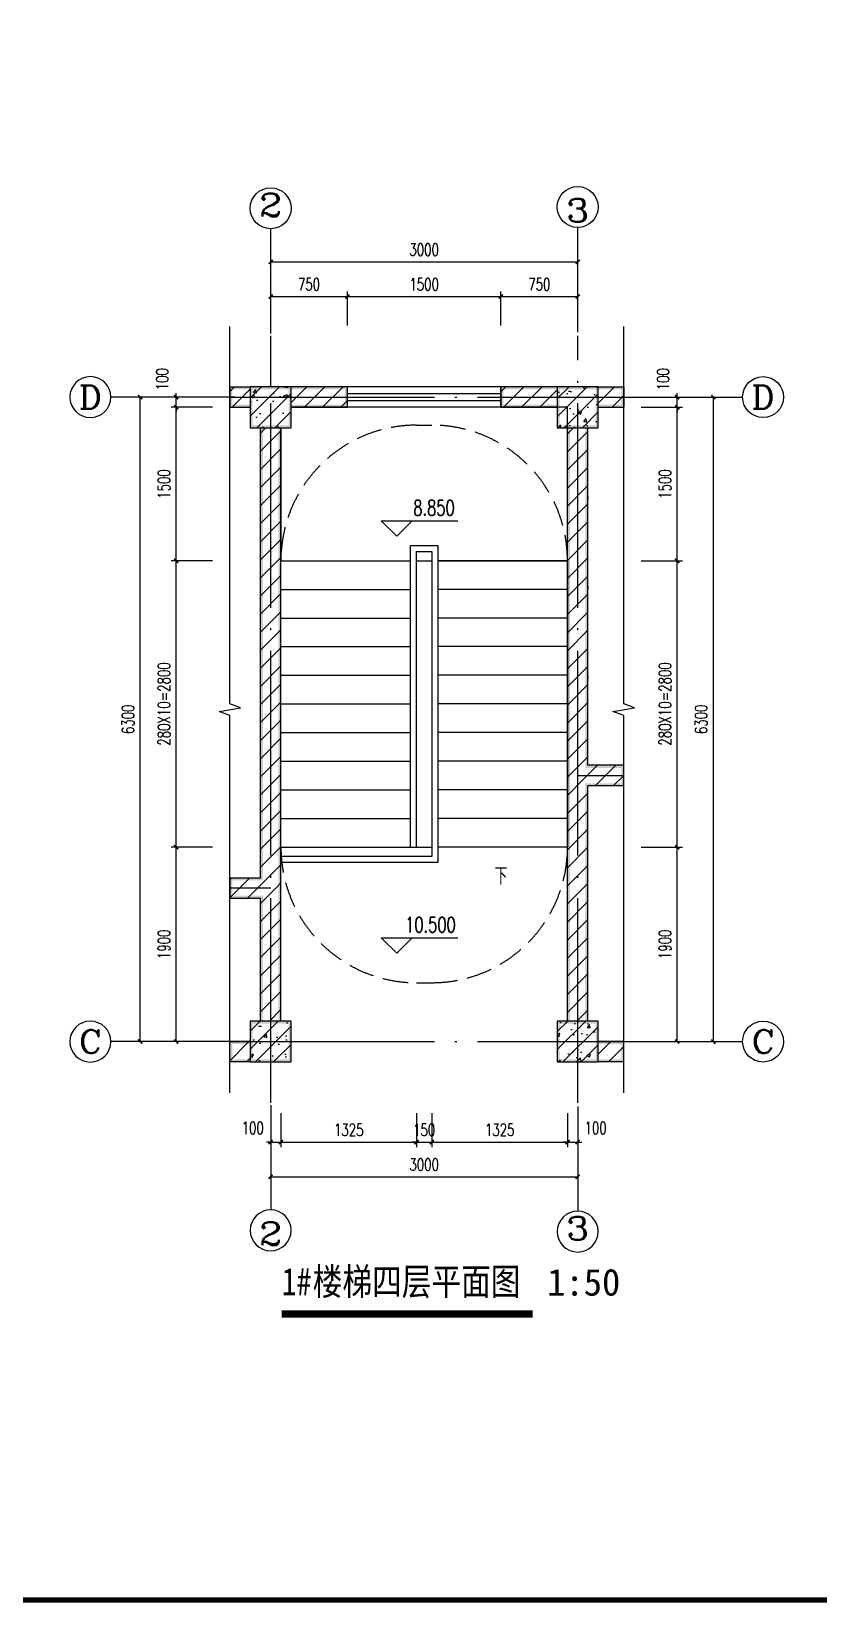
# Model space of a CAD drawing. Extents: x 5904849 to 6011887, y -826029 to -177002.
# Drawn here: x 5924321 to 5932013, y -758635 to -743276 of the extents above; entities that cross this region are included whole.
import ezdxf
from ezdxf.enums import TextEntityAlignment as Align

# ---------------------------------------------------------------- set-up
doc = ezdxf.new("R2010")
doc.units = 0
doc.header["$LTSCALE"] = 1000
doc.header["$MEASUREMENT"] = 0
doc.linetypes.add('DASH', pattern=[0.35, 0.25, -0.1])
doc.linetypes.add('DOTE', pattern=[2.42, 2, -0.2, 0.02, -0.2])
doc.layers.get('0').update_dxf_attribs({"linetype": 'CONTINUOUS'})
doc.layers.get('Defpoints').update_dxf_attribs({"linetype": 'CONTINUOUS'})
for name, color, linetype in [('AUDIT_I_111215025233-1', 7, 'CONTINUOUS'), ('AXIS', 3, 'CONTINUOUS'), ('AXIS_TEXT', 7, 'CONTINUOUS'), ('COLUMN', 9, 'CONTINUOUS'), ('DIM_ELEV', 3, 'CONTINUOUS'), ('DIM_SYMB', 3, 'CONTINUOUS'), ('DOTE', 252, 'CONTINUOUS'), ('LATRINE', 6, 'CONTINUOUS'), ('PUB_DIM', 3, 'CONTINUOUS'), ('PUB_HATCH', 8, 'CONTINUOUS'), ('PUB_TEXT', 7, 'CONTINUOUS'), ('PUB_TITLE', 4, 'CONTINUOUS'), ('PUB_WALL', 9, 'CONTINUOUS'), ('STAIR', 5, 'CONTINUOUS'), ('WALL', 2, 'CONTINUOUS'), ('WINDOW', 4, 'CONTINUOUS')]:
    doc.layers.add(name, color=color, linetype=linetype)
doc.styles.add('-宋体', font='', dxfattribs={"width": 0.8})
doc.styles.add('_TCH_AXIS', font='COMPLEX', dxfattribs={"bigfont": 'GBCBIG'})
doc.styles.add('_TCH_DIM', font='SIMPLEX', dxfattribs={"bigfont": 'GBCBIG'})
doc.styles.add('_TCH_DIM_T3', font='SIMPLEX', dxfattribs={"width": 0.705882, "bigfont": 'GBCBIG'})
doc.styles.add('COMPLEX', font='COMPLEX')
doc.styles.add('黑体', font='simhei.ttf')
doc.styles.get('-宋体').set_extended_font_data('SimSun')
doc.dimstyles.new('_TCH_ARCH&&50', dxfattribs={"dimtxt": 119, "dimasz": 40, "dimexe": 50, "dimexo": 100, "dimgap": 60.5, "dimtad": 1, "dimdec": 0, "dimzin": 0, "dimdsep": 46, "dimtxsty": '_TCH_DIM_T3', "dimblk": 'ARCHTICK', "dimcen": 0.09, "dimclrt": 7, "dimazin": 2, "dimtfac": 1, "dimtdec": 0, "dimtix": 1, "dimtmove": 2, "dimatfit": 3, "dimfxl": 0, "dimtolj": 1, "dimtzin": 0, "dimarcsym": 0})
pattern_1 = [(45, (0, 0), (-88.3883476, 88.3883476), []), (50, (0, 0), (358.630091, -31.376067), [37.5, -412.5]), (355, (0, 0), (-69.375667, 376.096067), [30, -330]), (100.4514, (29.9, -2.6), (289.25469, 344.719771), [31.870095, -350.571056]), (46.1842, (0, 100), (533.620524, -82.759507), [56.25, -618.75]), (96.6356, (44.47, 93.1), (467.331353, 487.058935), [47.805144, -525.8565]), (351.1842, (0, 100), (467.330973, 487.0593), [45, -495]), (21, (50, 75), (298.453526, -201.309445), [37.5, -412.5]), (326, (50, 75), (121.657666, 362.575023), [30, -330]), (71.4514, (74.87, 58.22), (420.111314, 161.265248), [31.870095, -350.571056]), (37.5, (0, 0), (6.0799277, 166.446927), [0, -326, 0, -335, 0, -331.25]), (7.5, (0, 0), (131.5347687, 197.205856), [0, -191, 0, -318.5, 0, -126.25]), (327.5, (-111.5, 0), (266.911218, -11.277436), [0, -125, 0, -390, 0, -517.5]), (317.5, (-161.5, 0), (291.593085, 50.052491), [0, -162.5, 0, -259, 0, -367.5])]
pattern_2 = [(45, (0, 89.76), (-88.388383, 88.388383), [])]

# ---------------------------------------------------------------- blocks, each defined once
blk = doc.blocks.new('_ArchTick')
at = {"color": 0, "linetype": 'ByBlock', "const_width": 0.4}
blk.add_lwpolyline([(-0.5, -0.5), (0.5, 0.5)], dxfattribs=at)
blk = doc.blocks.new('*D514')
at = {"layer": 'Defpoints', "color": 0}
for p in [(5929659, -745868), (5928909, -746251), (5929659, -746251)]:
    blk.add_point(p, dxfattribs=at)
at = {"layer": 'PUB_DIM', "color": 0, "lineweight": -2}
for p, q in [((5928909, -746151), (5928909, -745818)), ((5929659, -746151), (5929659, -745818)), ((5928909, -745868), (5929659, -745868))]:
    blk.add_line(p, q, dxfattribs=at)
at = {"layer": 'PUB_DIM', "color": 0, "lineweight": -2, "xscale": 40, "yscale": 40, "zscale": 40, "rotation": 180}
blk.add_blockref('_ArchTick', (5928909, -745868), dxfattribs=at)
at = {"layer": 'PUB_DIM', "color": 0, "lineweight": -2, "xscale": 40, "yscale": 40, "zscale": 40}
blk.add_blockref('_ArchTick', (5929659, -745868), dxfattribs=at)
at = {"layer": 'PUB_DIM', "color": 7, "insert": (5929284, -745748), "char_height": 119, "attachment_point": 5, "style": '_TCH_DIM_T3'}
blk.add_mtext('\\A1;750', dxfattribs=at)
blk = doc.blocks.new('*D515')
at = {"layer": 'Defpoints', "color": 0}
for p in [(5928909, -745868), (5927409, -746251), (5928909, -746251)]:
    blk.add_point(p, dxfattribs=at)
at = {"layer": 'PUB_DIM', "color": 0, "lineweight": -2}
for p, q in [((5927409, -746151), (5927409, -745818)), ((5928909, -746151), (5928909, -745818)), ((5927409, -745868), (5928909, -745868))]:
    blk.add_line(p, q, dxfattribs=at)
at = {"layer": 'PUB_DIM', "color": 0, "lineweight": -2, "xscale": 40, "yscale": 40, "zscale": 40, "rotation": 180}
blk.add_blockref('_ArchTick', (5927409, -745868), dxfattribs=at)
at = {"layer": 'PUB_DIM', "color": 0, "lineweight": -2, "xscale": 40, "yscale": 40, "zscale": 40}
blk.add_blockref('_ArchTick', (5928909, -745868), dxfattribs=at)
at = {"layer": 'PUB_DIM', "color": 7, "insert": (5928159, -745748), "char_height": 119, "attachment_point": 5, "style": '_TCH_DIM_T3'}
blk.add_mtext('\\A1;1500', dxfattribs=at)
blk = doc.blocks.new('*D516')
at = {"layer": 'Defpoints', "color": 0}
for p in [(5927409, -745868), (5926659, -746251), (5927409, -746251)]:
    blk.add_point(p, dxfattribs=at)
at = {"layer": 'PUB_DIM', "color": 0, "lineweight": -2}
for p, q in [((5926659, -746151), (5926659, -745818)), ((5927409, -746151), (5927409, -745818)), ((5926659, -745868), (5927409, -745868))]:
    blk.add_line(p, q, dxfattribs=at)
at = {"layer": 'PUB_DIM', "color": 0, "lineweight": -2, "xscale": 40, "yscale": 40, "zscale": 40, "rotation": 180}
blk.add_blockref('_ArchTick', (5926659, -745868), dxfattribs=at)
at = {"layer": 'PUB_DIM', "color": 0, "lineweight": -2, "xscale": 40, "yscale": 40, "zscale": 40}
blk.add_blockref('_ArchTick', (5927409, -745868), dxfattribs=at)
at = {"layer": 'PUB_DIM', "color": 7, "insert": (5927034, -745748), "char_height": 119, "attachment_point": 5, "style": '_TCH_DIM_T3'}
blk.add_mtext('\\A1;750', dxfattribs=at)
blk = doc.blocks.new('*D517')
at = {"layer": 'Defpoints', "color": 0}
for p in [(5929659, -745529), (5926659, -746251), (5929659, -746251)]:
    blk.add_point(p, dxfattribs=at)
at = {"layer": 'PUB_DIM', "color": 0, "lineweight": -2}
for p, q in [((5926659, -746151), (5926659, -745479)), ((5926659, -745529), (5929659, -745529)), ((5929659, -746151), (5929659, -745479))]:
    blk.add_line(p, q, dxfattribs=at)
at = {"layer": 'PUB_DIM', "color": 0, "lineweight": -2, "xscale": 40, "yscale": 40, "zscale": 40, "rotation": 180}
blk.add_blockref('_ArchTick', (5926659, -745529), dxfattribs=at)
at = {"layer": 'PUB_DIM', "color": 0, "lineweight": -2, "xscale": 40, "yscale": 40, "zscale": 40}
blk.add_blockref('_ArchTick', (5929659, -745529), dxfattribs=at)
at = {"layer": 'PUB_DIM', "color": 7, "insert": (5928159, -745409), "char_height": 119, "attachment_point": 5, "style": '_TCH_DIM_T3'}
blk.add_mtext('\\A1;3000', dxfattribs=at)
blk = doc.blocks.new('*D518')
at = {"layer": 'Defpoints', "color": 0}
for p in [(5930180, -746851), (5930632, -746851), (5930180, -746951)]:
    blk.add_point(p, dxfattribs=at)
at = {"layer": 'PUB_DIM', "color": 0, "lineweight": -2}
for p, q in [((5930280, -746851), (5930682, -746851)), ((5930632, -746851), (5930632, -746811)), ((5930632, -746951), (5930632, -746851)), ((5930280, -746951), (5930682, -746951)), ((5930632, -746951), (5930632, -746991))]:
    blk.add_line(p, q, dxfattribs=at)
at = {"layer": 'PUB_DIM', "color": 0, "lineweight": -2, "xscale": 40, "yscale": 40, "zscale": 40}
for p, rotation in [((5930632, -746851), 270), ((5930632, -746951), 90)]:
    blk.add_blockref('_ArchTick', p, dxfattribs=dict(at, rotation=rotation))
at = {"layer": 'PUB_DIM', "color": 7, "insert": (5930494, -746676), "char_height": 119, "attachment_point": 5, "rotation": 90, "style": '_TCH_DIM_T3'}
blk.add_mtext('\\A1;100', dxfattribs=at)
blk = doc.blocks.new('*D519')
at = {"layer": 'Defpoints', "color": 0}
for p in [(5930180, -746951), (5930632, -746951), (5930180, -748451)]:
    blk.add_point(p, dxfattribs=at)
at = {"layer": 'PUB_DIM', "color": 0, "lineweight": -2}
for p, q in [((5930280, -746951), (5930682, -746951)), ((5930632, -748451), (5930632, -746951)), ((5930280, -748451), (5930682, -748451))]:
    blk.add_line(p, q, dxfattribs=at)
at = {"layer": 'PUB_DIM', "color": 0, "lineweight": -2, "xscale": 40, "yscale": 40, "zscale": 40}
for p, rotation in [((5930632, -746951), 90), ((5930632, -748451), 270)]:
    blk.add_blockref('_ArchTick', p, dxfattribs=dict(at, rotation=rotation))
at = {"layer": 'PUB_DIM', "color": 7, "insert": (5930512, -747701), "char_height": 119, "attachment_point": 5, "rotation": 90, "style": '_TCH_DIM_T3'}
blk.add_mtext('\\A1;1500', dxfattribs=at)
blk = doc.blocks.new('*D520')
at = {"layer": 'Defpoints', "color": 0}
for p in [(5930180, -748451), (5930632, -748451), (5930180, -751251)]:
    blk.add_point(p, dxfattribs=at)
at = {"layer": 'PUB_DIM', "color": 0, "lineweight": -2}
for p, q in [((5930280, -748451), (5930682, -748451)), ((5930632, -751251), (5930632, -748451)), ((5930280, -751251), (5930682, -751251))]:
    blk.add_line(p, q, dxfattribs=at)
at = {"layer": 'PUB_DIM', "color": 0, "lineweight": -2, "xscale": 40, "yscale": 40, "zscale": 40}
for p, rotation in [((5930632, -748451), 90), ((5930632, -751251), 270)]:
    blk.add_blockref('_ArchTick', p, dxfattribs=dict(at, rotation=rotation))
at = {"layer": 'PUB_DIM', "color": 7, "insert": (5930512, -749851), "char_height": 119, "attachment_point": 5, "rotation": 90, "style": '_TCH_DIM_T3'}
blk.add_mtext('\\A1;280X10=2800', dxfattribs=at)
blk = doc.blocks.new('*D521')
at = {"layer": 'Defpoints', "color": 0}
for p in [(5930180, -751251), (5930632, -751251), (5930180, -753151)]:
    blk.add_point(p, dxfattribs=at)
at = {"layer": 'PUB_DIM', "color": 0, "lineweight": -2}
for p, q in [((5930280, -751251), (5930682, -751251)), ((5930632, -753151), (5930632, -751251)), ((5930280, -753151), (5930682, -753151))]:
    blk.add_line(p, q, dxfattribs=at)
at = {"layer": 'PUB_DIM', "color": 0, "lineweight": -2, "xscale": 40, "yscale": 40, "zscale": 40}
for p, rotation in [((5930632, -751251), 90), ((5930632, -753151), 270)]:
    blk.add_blockref('_ArchTick', p, dxfattribs=dict(at, rotation=rotation))
at = {"layer": 'PUB_DIM', "color": 7, "insert": (5930512, -752201), "char_height": 119, "attachment_point": 5, "rotation": 90, "style": '_TCH_DIM_T3'}
blk.add_mtext('\\A1;1900', dxfattribs=at)
blk = doc.blocks.new('*D522')
at = {"layer": 'Defpoints', "color": 0}
for p in [(5929959, -746851), (5930985, -746851), (5929959, -753151)]:
    blk.add_point(p, dxfattribs=at)
at = {"layer": 'PUB_DIM', "color": 0, "lineweight": -2}
for p, q in [((5930059, -746851), (5931035, -746851)), ((5930985, -753151), (5930985, -746851)), ((5930059, -753151), (5931035, -753151))]:
    blk.add_line(p, q, dxfattribs=at)
at = {"layer": 'PUB_DIM', "color": 0, "lineweight": -2, "xscale": 40, "yscale": 40, "zscale": 40}
for p, rotation in [((5930985, -746851), 90), ((5930985, -753151), 270)]:
    blk.add_blockref('_ArchTick', p, dxfattribs=dict(at, rotation=rotation))
at = {"layer": 'PUB_DIM', "color": 7, "insert": (5930865, -750001), "char_height": 119, "attachment_point": 5, "rotation": 90, "style": '_TCH_DIM_T3'}
blk.add_mtext('\\A1;6300', dxfattribs=at)
blk = doc.blocks.new('*D523')
at = {"layer": 'Defpoints', "color": 0}
for p in [(5925736, -746851), (5926189, -746851), (5926189, -746951)]:
    blk.add_point(p, dxfattribs=at)
at = {"layer": 'PUB_DIM', "color": 0, "lineweight": -2}
for p, q in [((5926089, -746851), (5925686, -746851)), ((5925736, -746851), (5925736, -746811)), ((5925736, -746951), (5925736, -746851)), ((5926089, -746951), (5925686, -746951)), ((5925736, -746951), (5925736, -746991))]:
    blk.add_line(p, q, dxfattribs=at)
at = {"layer": 'PUB_DIM', "color": 0, "lineweight": -2, "xscale": 40, "yscale": 40, "zscale": 40}
for p, rotation in [((5925736, -746851), 270), ((5925736, -746951), 90)]:
    blk.add_blockref('_ArchTick', p, dxfattribs=dict(at, rotation=rotation))
at = {"layer": 'PUB_DIM', "color": 7, "insert": (5925599, -746676), "char_height": 119, "attachment_point": 5, "rotation": 90, "style": '_TCH_DIM_T3'}
blk.add_mtext('\\A1;100', dxfattribs=at)
blk = doc.blocks.new('*D524')
at = {"layer": 'Defpoints', "color": 0}
for p in [(5925736, -746951), (5926189, -746951), (5926189, -748451)]:
    blk.add_point(p, dxfattribs=at)
at = {"layer": 'PUB_DIM', "color": 0, "lineweight": -2}
for p, q in [((5926089, -746951), (5925686, -746951)), ((5925736, -748451), (5925736, -746951)), ((5926089, -748451), (5925686, -748451))]:
    blk.add_line(p, q, dxfattribs=at)
at = {"layer": 'PUB_DIM', "color": 0, "lineweight": -2, "xscale": 40, "yscale": 40, "zscale": 40}
for p, rotation in [((5925736, -746951), 90), ((5925736, -748451), 270)]:
    blk.add_blockref('_ArchTick', p, dxfattribs=dict(at, rotation=rotation))
at = {"layer": 'PUB_DIM', "color": 7, "insert": (5925616, -747701), "char_height": 119, "attachment_point": 5, "rotation": 90, "style": '_TCH_DIM_T3'}
blk.add_mtext('\\A1;1500', dxfattribs=at)
blk = doc.blocks.new('*D525')
at = {"layer": 'Defpoints', "color": 0}
for p in [(5925736, -748451), (5926189, -748451), (5926189, -751251)]:
    blk.add_point(p, dxfattribs=at)
at = {"layer": 'PUB_DIM', "color": 0, "lineweight": -2}
for p, q in [((5926089, -748451), (5925686, -748451)), ((5925736, -751251), (5925736, -748451)), ((5926089, -751251), (5925686, -751251))]:
    blk.add_line(p, q, dxfattribs=at)
at = {"layer": 'PUB_DIM', "color": 0, "lineweight": -2, "xscale": 40, "yscale": 40, "zscale": 40}
for p, rotation in [((5925736, -748451), 90), ((5925736, -751251), 270)]:
    blk.add_blockref('_ArchTick', p, dxfattribs=dict(at, rotation=rotation))
at = {"layer": 'PUB_DIM', "color": 7, "insert": (5925616, -749851), "char_height": 119, "attachment_point": 5, "rotation": 90, "style": '_TCH_DIM_T3'}
blk.add_mtext('\\A1;280X10=2800', dxfattribs=at)
blk = doc.blocks.new('*D526')
at = {"layer": 'Defpoints', "color": 0}
for p in [(5925736, -751251), (5926189, -751251), (5926189, -753151)]:
    blk.add_point(p, dxfattribs=at)
at = {"layer": 'PUB_DIM', "color": 0, "lineweight": -2}
for p, q in [((5926089, -751251), (5925686, -751251)), ((5925736, -753151), (5925736, -751251)), ((5926089, -753151), (5925686, -753151))]:
    blk.add_line(p, q, dxfattribs=at)
at = {"layer": 'PUB_DIM', "color": 0, "lineweight": -2, "xscale": 40, "yscale": 40, "zscale": 40}
for p, rotation in [((5925736, -751251), 90), ((5925736, -753151), 270)]:
    blk.add_blockref('_ArchTick', p, dxfattribs=dict(at, rotation=rotation))
at = {"layer": 'PUB_DIM', "color": 7, "insert": (5925616, -752201), "char_height": 119, "attachment_point": 5, "rotation": 90, "style": '_TCH_DIM_T3'}
blk.add_mtext('\\A1;1900', dxfattribs=at)
blk = doc.blocks.new('*D527')
at = {"layer": 'Defpoints', "color": 0}
for p in [(5925384, -746851), (5926409, -746851), (5926409, -753151)]:
    blk.add_point(p, dxfattribs=at)
at = {"layer": 'PUB_DIM', "color": 0, "lineweight": -2}
for p, q in [((5926309, -746851), (5925334, -746851)), ((5925384, -753151), (5925384, -746851)), ((5926309, -753151), (5925334, -753151))]:
    blk.add_line(p, q, dxfattribs=at)
at = {"layer": 'PUB_DIM', "color": 0, "lineweight": -2, "xscale": 40, "yscale": 40, "zscale": 40}
for p, rotation in [((5925384, -746851), 90), ((5925384, -753151), 270)]:
    blk.add_blockref('_ArchTick', p, dxfattribs=dict(at, rotation=rotation))
at = {"layer": 'PUB_DIM', "color": 7, "insert": (5925264, -750001), "char_height": 119, "attachment_point": 5, "rotation": 90, "style": '_TCH_DIM_T3'}
blk.add_mtext('\\A1;6300', dxfattribs=at)
blk = doc.blocks.new('*D528')
at = {"layer": 'Defpoints', "color": 0}
for p in [(5929559, -753751), (5929659, -753751), (5929659, -754134)]:
    blk.add_point(p, dxfattribs=at)
at = {"layer": 'PUB_DIM', "color": 0, "lineweight": -2}
for p, q in [((5929559, -753851), (5929559, -754184)), ((5929659, -753851), (5929659, -754184)), ((5929559, -754134), (5929519, -754134)), ((5929559, -754134), (5929659, -754134)), ((5929659, -754134), (5929699, -754134))]:
    blk.add_line(p, q, dxfattribs=at)
at = {"layer": 'PUB_DIM', "color": 0, "lineweight": -2, "xscale": 40, "yscale": 40, "zscale": 40}
blk.add_blockref('_ArchTick', (5929559, -754134), dxfattribs=at)
at = {"layer": 'PUB_DIM', "color": 0, "lineweight": -2, "xscale": 40, "yscale": 40, "zscale": 40, "rotation": 180}
blk.add_blockref('_ArchTick', (5929659, -754134), dxfattribs=at)
at = {"layer": 'PUB_DIM', "color": 7, "insert": (5929834, -753996), "char_height": 119, "attachment_point": 5, "style": '_TCH_DIM_T3'}
blk.add_mtext('\\A1;100', dxfattribs=at)
blk = doc.blocks.new('*D529')
at = {"layer": 'Defpoints', "color": 0}
for p in [(5928234, -753751), (5929559, -753751), (5929559, -754134)]:
    blk.add_point(p, dxfattribs=at)
at = {"layer": 'PUB_DIM', "color": 0, "lineweight": -2}
for p, q in [((5928234, -753851), (5928234, -754184)), ((5929559, -753851), (5929559, -754184)), ((5928234, -754134), (5929559, -754134))]:
    blk.add_line(p, q, dxfattribs=at)
at = {"layer": 'PUB_DIM', "color": 0, "lineweight": -2, "xscale": 40, "yscale": 40, "zscale": 40, "rotation": 180}
blk.add_blockref('_ArchTick', (5928234, -754134), dxfattribs=at)
at = {"layer": 'PUB_DIM', "color": 0, "lineweight": -2, "xscale": 40, "yscale": 40, "zscale": 40}
blk.add_blockref('_ArchTick', (5929559, -754134), dxfattribs=at)
at = {"layer": 'PUB_DIM', "color": 7, "insert": (5928897, -754014), "char_height": 119, "attachment_point": 5, "style": '_TCH_DIM_T3'}
blk.add_mtext('\\A1;1325', dxfattribs=at)
blk = doc.blocks.new('*D530')
at = {"layer": 'Defpoints', "color": 0}
for p in [(5928084, -753751), (5928234, -753751), (5928234, -754134)]:
    blk.add_point(p, dxfattribs=at)
at = {"layer": 'PUB_DIM', "color": 0, "lineweight": -2}
for p, q in [((5928084, -753851), (5928084, -754184)), ((5928234, -753851), (5928234, -754184)), ((5928084, -754134), (5928044, -754134)), ((5928084, -754134), (5928234, -754134)), ((5928234, -754134), (5928274, -754134))]:
    blk.add_line(p, q, dxfattribs=at)
at = {"layer": 'PUB_DIM', "color": 0, "lineweight": -2, "xscale": 40, "yscale": 40, "zscale": 40}
blk.add_blockref('_ArchTick', (5928084, -754134), dxfattribs=at)
at = {"layer": 'PUB_DIM', "color": 0, "lineweight": -2, "xscale": 40, "yscale": 40, "zscale": 40, "rotation": 180}
blk.add_blockref('_ArchTick', (5928234, -754134), dxfattribs=at)
at = {"layer": 'PUB_DIM', "color": 7, "insert": (5928159, -754014), "char_height": 119, "attachment_point": 5, "style": '_TCH_DIM_T3'}
blk.add_mtext('\\A1;150', dxfattribs=at)
blk = doc.blocks.new('*D531')
at = {"layer": 'Defpoints', "color": 0}
for p in [(5926759, -753751), (5928084, -753751), (5928084, -754134)]:
    blk.add_point(p, dxfattribs=at)
at = {"layer": 'PUB_DIM', "color": 0, "lineweight": -2}
for p, q in [((5926759, -753851), (5926759, -754184)), ((5928084, -753851), (5928084, -754184)), ((5926759, -754134), (5928084, -754134))]:
    blk.add_line(p, q, dxfattribs=at)
at = {"layer": 'PUB_DIM', "color": 0, "lineweight": -2, "xscale": 40, "yscale": 40, "zscale": 40, "rotation": 180}
blk.add_blockref('_ArchTick', (5926759, -754134), dxfattribs=at)
at = {"layer": 'PUB_DIM', "color": 0, "lineweight": -2, "xscale": 40, "yscale": 40, "zscale": 40}
blk.add_blockref('_ArchTick', (5928084, -754134), dxfattribs=at)
at = {"layer": 'PUB_DIM', "color": 7, "insert": (5927422, -754014), "char_height": 119, "attachment_point": 5, "style": '_TCH_DIM_T3'}
blk.add_mtext('\\A1;1325', dxfattribs=at)
blk = doc.blocks.new('*D532')
at = {"layer": 'Defpoints', "color": 0}
for p in [(5926659, -753751), (5926759, -753751), (5926759, -754134)]:
    blk.add_point(p, dxfattribs=at)
at = {"layer": 'PUB_DIM', "color": 0, "lineweight": -2}
for p, q in [((5926659, -753851), (5926659, -754184)), ((5926759, -753851), (5926759, -754184)), ((5926659, -754134), (5926619, -754134)), ((5926659, -754134), (5926759, -754134)), ((5926759, -754134), (5926799, -754134))]:
    blk.add_line(p, q, dxfattribs=at)
at = {"layer": 'PUB_DIM', "color": 0, "lineweight": -2, "xscale": 40, "yscale": 40, "zscale": 40}
blk.add_blockref('_ArchTick', (5926659, -754134), dxfattribs=at)
at = {"layer": 'PUB_DIM', "color": 0, "lineweight": -2, "xscale": 40, "yscale": 40, "zscale": 40, "rotation": 180}
blk.add_blockref('_ArchTick', (5926759, -754134), dxfattribs=at)
at = {"layer": 'PUB_DIM', "color": 7, "insert": (5926484, -753996), "char_height": 119, "attachment_point": 5, "style": '_TCH_DIM_T3'}
blk.add_mtext('\\A1;100', dxfattribs=at)
blk = doc.blocks.new('*D533')
at = {"layer": 'Defpoints', "color": 0}
for p in [(5926659, -753751), (5929659, -753751), (5929659, -754473)]:
    blk.add_point(p, dxfattribs=at)
at = {"layer": 'PUB_DIM', "color": 0, "lineweight": -2}
for p, q in [((5926659, -753851), (5926659, -754523)), ((5929659, -753851), (5929659, -754523)), ((5926659, -754473), (5929659, -754473))]:
    blk.add_line(p, q, dxfattribs=at)
at = {"layer": 'PUB_DIM', "color": 0, "lineweight": -2, "xscale": 40, "yscale": 40, "zscale": 40, "rotation": 180}
blk.add_blockref('_ArchTick', (5926659, -754473), dxfattribs=at)
at = {"layer": 'PUB_DIM', "color": 0, "lineweight": -2, "xscale": 40, "yscale": 40, "zscale": 40}
blk.add_blockref('_ArchTick', (5929659, -754473), dxfattribs=at)
at = {"layer": 'PUB_DIM', "color": 7, "insert": (5928159, -754353), "char_height": 119, "attachment_point": 5, "style": '_TCH_DIM_T3'}
blk.add_mtext('\\A1;3000', dxfattribs=at)
blk = doc.blocks.new('$TCHSYS$WIN2D')
for p, q in [((-0.5, 0.5), (0.5, 0.5)), ((-0.5, 0.5), (-0.5, -0.5)), ((0.5, 0.5), (0.5, -0.5)), ((0.5, 0.167), (-0.5, 0.167)), ((0.5, -0.167), (-0.5, -0.167)), ((-0.5, -0.5), (0.5, -0.5))]:
    blk.add_line(p, q)
blk = doc.blocks.new('_AXISO')
blk.add_circle((0, 0), 0.5)
at = {"layer": 'AXIS_TEXT', "style": 'COMPLEX', "width": 1.041667}
blk.add_attdef('A', text='', height=0.56, dxfattribs=at).set_placement((-0.25, -0.28), (0.25, -0.28), align=Align.FIT)

msp = doc.modelspace()

# ---------------------------------------------------------------- hatches: boundary and pattern name
at = {"layer": 'COLUMN', "linetype": 'ByBlock'}
for points in [[(5926859.1, -746750.7), (5926459.1, -746750.7), (5926484.1, -746775.7), (5926834.1, -746775.7)], [(5926459.1, -746750.7), (5926459.1, -747150.7), (5926484.1, -747125.7), (5926484.1, -746775.7)], [(5926859.1, -747150.7), (5926859.1, -746750.7), (5926834.1, -746775.7), (5926834.1, -747125.7)], [(5929859.1, -746750.7), (5929459.1, -746750.7), (5929484.1, -746775.7), (5929834.1, -746775.7)], [(5929459.1, -746750.7), (5929459.1, -747150.7), (5929484.1, -747125.7), (5929484.1, -746775.7)], [(5929859.1, -747150.7), (5929859.1, -746750.7), (5929834.1, -746775.7), (5929834.1, -747125.7)], [(5926459.1, -747150.7), (5926859.1, -747150.7), (5926834.1, -747125.7), (5926484.1, -747125.7)], [(5929459.1, -747150.7), (5929859.1, -747150.7), (5929834.1, -747125.7), (5929484.1, -747125.7)], [(5926859.1, -752950.7), (5926459.1, -752950.7), (5926484.1, -752975.7), (5926834.1, -752975.7)], [(5926459.1, -752950.7), (5926459.1, -753350.7), (5926484.1, -753325.7), (5926484.1, -752975.7)], [(5926859.1, -753350.7), (5926859.1, -752950.7), (5926834.1, -752975.7), (5926834.1, -753325.7)], [(5929859.1, -752950.7), (5929459.1, -752950.7), (5929484.1, -752975.7), (5929834.1, -752975.7)], [(5929459.1, -752950.7), (5929459.1, -753350.7), (5929484.1, -753325.7), (5929484.1, -752975.7)], [(5929859.1, -753350.7), (5929859.1, -752950.7), (5929834.1, -752975.7), (5929834.1, -753325.7)], [(5926459.1, -753350.7), (5926859.1, -753350.7), (5926834.1, -753325.7), (5926484.1, -753325.7)], [(5929459.1, -753350.7), (5929859.1, -753350.7), (5929834.1, -753325.7), (5929484.1, -753325.7)]]:
    msp.add_hatch(color=256, dxfattribs=at).paths.add_polyline_path(points)
at = {"layer": 'PUB_HATCH', "linetype": 'ByBlock'}
h = msp.add_hatch(dxfattribs=at)
h.set_pattern_fill('普通砖', color=256, scale=50, style=0)
h.set_pattern_definition(pattern_2)
h.paths.add_polyline_path([(5926459.1, -746950.7), (5926459.1, -746750.7), (5926259.2, -746750.7), (5926259.2, -746950.7)])
h = msp.add_hatch(dxfattribs=at)
h.set_pattern_fill('钢筋混凝土', color=256, scale=50, style=0)
h.set_pattern_definition(pattern_1)
h.paths.add_polyline_path([(5926459.1, -747150.7), (5926859.1, -747150.7), (5926859.1, -746750.7), (5926459.1, -746750.7)])
h = msp.add_hatch(dxfattribs=at)
h.set_pattern_fill('普通砖', color=256, scale=50, style=0)
h.set_pattern_definition(pattern_2)
h.paths.add_polyline_path([(5926859.1, -746750.7), (5926859.1, -746950.7), (5927409.1, -746950.7), (5927409.1, -746750.7)])
h = msp.add_hatch(dxfattribs=at)
h.set_pattern_fill('普通砖', color=256, scale=50, style=0)
h.set_pattern_definition(pattern_2)
h.paths.add_polyline_path([(5929459.1, -746950.7), (5929459.1, -746750.7), (5928909.1, -746750.7), (5928909.1, -746950.7)])
h = msp.add_hatch(dxfattribs=at)
h.set_pattern_fill('钢筋混凝土', color=256, scale=50, style=0)
h.set_pattern_definition(pattern_1)
h.paths.add_polyline_path([(5929459.1, -747150.7), (5929859.1, -747150.7), (5929859.1, -746750.7), (5929459.1, -746750.7)])
h = msp.add_hatch(dxfattribs=at)
h.set_pattern_fill('普通砖', color=256, scale=50, style=0)
h.set_pattern_definition(pattern_2)
h.paths.add_polyline_path([(5929859.1, -746750.7), (5929859.1, -746950.7), (5930109.1, -746950.7), (5930109.1, -746750.7)])
h = msp.add_hatch(dxfattribs=at)
h.set_pattern_fill('普通砖', color=256, scale=50, style=0)
h.set_pattern_definition(pattern_2)
h.paths.add_polyline_path([(5926759.1, -747150.7), (5926559.1, -747150.7), (5926559.1, -751550.6), (5926584.1, -751575.6), (5926625.8, -751650.6), (5926759.1, -751650.6)])
h = msp.add_hatch(dxfattribs=at)
h.set_pattern_fill('普通砖', color=256, scale=50, style=0)
h.set_pattern_definition(pattern_2)
h.paths.add_polyline_path([(5929759.1, -747150.7), (5929559.1, -747150.7), (5929559.1, -750550.7), (5929692.4, -750550.7), (5929734.1, -750475.7), (5929759.1, -750450.7)])
h = msp.add_hatch(dxfattribs=at)
h.set_pattern_fill('普通砖', color=256, scale=50, style=0)
h.set_pattern_definition(pattern_2)
h.paths.add_polyline_path([(5929559.1, -752950.7), (5929759.1, -752950.7), (5929759.1, -750650.7), (5929734.1, -750625.7), (5929692.4, -750550.7), (5929559.1, -750550.7)])
h = msp.add_hatch(dxfattribs=at)
h.set_pattern_fill('普通砖', color=256, scale=50, style=0)
h.set_pattern_definition(pattern_2)
h.paths.add_polyline_path([(5930109.1, -750650.7), (5930109.1, -750450.7), (5929759.1, -750450.7), (5929734.1, -750475.7), (5929692.4, -750550.7), (5929734.1, -750625.7), (5929759.1, -750650.7)])
h = msp.add_hatch(dxfattribs=at)
h.set_pattern_fill('普通砖', color=256, scale=50, style=0)
h.set_pattern_definition(pattern_2)
h.paths.add_polyline_path([(5926259.2, -751550.6), (5926259.2, -751750.6), (5926559.1, -751750.6), (5926584.1, -751725.6), (5926625.8, -751650.6), (5926584.1, -751575.6), (5926559.1, -751550.6)])
h = msp.add_hatch(dxfattribs=at)
h.set_pattern_fill('普通砖', color=256, scale=50, style=0)
h.set_pattern_definition(pattern_2)
h.paths.add_polyline_path([(5926559.1, -752950.7), (5926759.1, -752950.7), (5926759.1, -751650.6), (5926625.8, -751650.6), (5926584.1, -751725.6), (5926559.1, -751750.6)])
h = msp.add_hatch(dxfattribs=at)
h.set_pattern_fill('钢筋混凝土', color=256, scale=50, style=0)
h.set_pattern_definition(pattern_1)
h.paths.add_polyline_path([(5926459.1, -753350.7), (5926859.1, -753350.7), (5926859.1, -752950.7), (5926459.1, -752950.7)])
h = msp.add_hatch(dxfattribs=at)
h.set_pattern_fill('钢筋混凝土', color=256, scale=50, style=0)
h.set_pattern_definition(pattern_1)
h.paths.add_polyline_path([(5929459.1, -753350.7), (5929859.1, -753350.7), (5929859.1, -752950.7), (5929459.1, -752950.7)])
h = msp.add_hatch(dxfattribs=at)
h.set_pattern_fill('普通砖', color=256, scale=50, style=0)
h.set_pattern_definition(pattern_2)
h.paths.add_polyline_path([(5926459.1, -753350.7), (5926459.1, -753150.7), (5926259.2, -753150.7), (5926259.2, -753350.7)])
h = msp.add_hatch(dxfattribs=at)
h.set_pattern_fill('普通砖', color=256, scale=50, style=0)
h.set_pattern_definition(pattern_2)
h.paths.add_polyline_path([(5929859.1, -753150.7), (5929859.1, -753350.7), (5930109.1, -753350.7), (5930109.1, -753150.7)])
at = {"layer": 'PUB_WALL', "linetype": 'ByBlock'}
for points in [[(5926459.1, -746775.7), (5926459.1, -746750.7), (5926259.2, -746750.7), (5926259.2, -746775.7)], [(5926259.2, -746750.7), (5926259.2, -746950.7), (5926284.2, -746950.7), (5926284.2, -746750.7)], [(5926859.1, -746750.7), (5926859.1, -746775.7), (5927384.1, -746775.7), (5927409.1, -746750.7)], [(5927409.1, -746950.7), (5927409.1, -746750.7), (5927384.1, -746775.7), (5927384.1, -746925.7)], [(5929459.1, -746775.7), (5929459.1, -746750.7), (5928909.1, -746750.7), (5928934.1, -746775.7)], [(5928909.1, -746750.7), (5928909.1, -746950.7), (5928934.1, -746925.7), (5928934.1, -746775.7)], [(5929859.1, -746750.7), (5929859.1, -746775.7), (5930109.1, -746775.7), (5930109.1, -746750.7)], [(5930109.1, -746750.7), (5930084.1, -746750.7), (5930084.1, -746950.7), (5930109.1, -746950.7)], [(5926459.1, -746950.7), (5926459.1, -746925.7), (5926259.2, -746925.7), (5926259.2, -746950.7)], [(5926859.1, -746925.7), (5926859.1, -746950.7), (5927409.1, -746950.7), (5927384.1, -746925.7)], [(5929459.1, -746950.7), (5929459.1, -746925.7), (5928934.1, -746925.7), (5928909.1, -746950.7)], [(5929859.1, -746925.7), (5929859.1, -746950.7), (5930109.1, -746950.7), (5930109.1, -746925.7)], [(5926584.1, -747150.7), (5926559.1, -747150.7), (5926559.1, -751550.6), (5926584.1, -751575.6)], [(5926759.1, -747150.7), (5926734.1, -747150.7), (5926734.1, -751650.6), (5926759.1, -751650.6)], [(5929584.1, -747150.7), (5929559.1, -747150.7), (5929559.1, -750550.7), (5929584.1, -750550.7)], [(5929759.1, -747150.7), (5929734.1, -747150.7), (5929734.1, -750475.7), (5929759.1, -750450.7)], [(5929559.1, -752950.7), (5929584.1, -752950.7), (5929584.1, -750550.7), (5929559.1, -750550.7)], [(5930109.1, -750450.7), (5929759.1, -750450.7), (5929734.1, -750475.7), (5930109.1, -750475.7)], [(5930109.1, -750650.7), (5930109.1, -750450.7), (5930084.1, -750450.7), (5930084.1, -750650.7)], [(5930109.1, -750650.7), (5929759.1, -750650.7), (5929734.1, -750625.7), (5930109.1, -750625.7)], [(5929734.1, -752950.7), (5929759.1, -752950.7), (5929759.1, -750650.7), (5929734.1, -750625.7)], [(5926259.2, -751550.6), (5926559.1, -751550.6), (5926584.1, -751575.6), (5926259.2, -751575.6)], [(5926259.2, -751550.6), (5926259.2, -751750.6), (5926284.2, -751750.6), (5926284.2, -751550.6)], [(5926734.1, -752950.7), (5926759.1, -752950.7), (5926759.1, -751650.6), (5926734.1, -751650.6)], [(5926259.2, -751750.6), (5926559.1, -751750.6), (5926584.1, -751725.6), (5926259.2, -751725.6)], [(5926559.1, -752950.7), (5926584.1, -752950.7), (5926584.1, -751725.6), (5926559.1, -751750.6)], [(5926459.1, -753175.7), (5926459.1, -753150.7), (5926259.2, -753150.7), (5926259.2, -753175.7)], [(5926259.2, -753350.7), (5926284.2, -753350.7), (5926284.2, -753150.7), (5926259.2, -753150.7)], [(5929859.1, -753150.7), (5929859.1, -753175.7), (5930109.1, -753175.7), (5930109.1, -753150.7)], [(5930109.1, -753350.7), (5930109.1, -753150.7), (5930084.1, -753150.7), (5930084.1, -753350.7)], [(5926459.1, -753350.7), (5926459.1, -753325.7), (5926259.2, -753325.7), (5926259.2, -753350.7)], [(5929859.1, -753325.7), (5929859.1, -753350.7), (5930109.1, -753350.7), (5930109.1, -753325.7)]]:
    msp.add_hatch(color=256, dxfattribs=at).paths.add_polyline_path(points)

# ---------------------------------------------------------------- linework, layer by layer
at = {"color": 0, "linetype": 'DASH'}
for p, q in [((5928084.1, -747125.7), (5928234.1, -747125.7)), ((5928084.1, -752575.7), (5928234.1, -752575.7))]:
    msp.add_line(p, q, dxfattribs=at)
for centre, start, end in [((5928084.1, -748450.7), 90, 180), ((5928234.1, -748450.7), 0, 90), ((5928084.1, -751250.7), 180, 270), ((5928234.1, -751250.7), 270, 360)]:
    msp.add_arc(centre, 1325, start, end, dxfattribs=at)
at = {"layer": 'AUDIT_I_111215025233-1'}
msp.add_line((5926659.1, -746750.7), (5926659.1, -746250.7), dxfattribs=at)
at = {"layer": 'AXIS'}
for p, q in [((5926659.1, -746228.5), (5926659.1, -745205.1)), ((5929659.1, -746216.1), (5929659.1, -745192.7)), ((5926057.6, -746850.7), (5925097.1, -746850.7)), ((5930310.7, -746850.7), (5931271.1, -746850.7)), ((5926057.6, -753150.7), (5925097.1, -753150.7)), ((5930310.7, -753150.7), (5931271.1, -753150.7)), ((5926659.1, -753772.9), (5926659.1, -754796.3)), ((5929659.1, -753785.3), (5929659.1, -754808.7))]:
    msp.add_line(p, q, dxfattribs=at)
at = {"layer": 'COLUMN', "linetype": 'ByBlock'}
for p, q in [((5926859.1, -746750.7), (5926459.1, -746750.7)), ((5926459.1, -746750.7), (5926459.1, -747150.7)), ((5926859.1, -747150.7), (5926859.1, -746750.7)), ((5929859.1, -746750.7), (5929459.1, -746750.7)), ((5929459.1, -746750.7), (5929459.1, -747150.7)), ((5929859.1, -747150.7), (5929859.1, -746750.7)), ((5926459.1, -747150.7), (5926859.1, -747150.7)), ((5929459.1, -747150.7), (5929859.1, -747150.7)), ((5926859.1, -752950.7), (5926459.1, -752950.7)), ((5926459.1, -752950.7), (5926459.1, -753350.7)), ((5926859.1, -753350.7), (5926859.1, -752950.7)), ((5929859.1, -752950.7), (5929459.1, -752950.7)), ((5929459.1, -752950.7), (5929459.1, -753350.7)), ((5929859.1, -753350.7), (5929859.1, -752950.7)), ((5926459.1, -753350.7), (5926859.1, -753350.7)), ((5929459.1, -753350.7), (5929859.1, -753350.7))]:
    msp.add_line(p, q, dxfattribs=at)
at = {"layer": 'DIM_ELEV'}
for p, q in [((5927890.3, -748210.3), (5927740.3, -748060.3)), ((5927740.3, -748060.3), (5928487.6, -748060.3)), ((5927890.3, -748210.3), (5928040.3, -748060.3)), ((5927890.3, -752286), (5927740.3, -752136)), ((5927740.3, -752136), (5928487.6, -752136)), ((5927890.3, -752286), (5928040.3, -752136))]:
    msp.add_line(p, q, dxfattribs=at)
at = {"layer": 'DIM_SYMB', "color": 0}
for points in [[(5926259.2, -753650.7), (5926259.2, -749962.3), (5926154.2, -749924.1), (5926364.2, -749887.1), (5926259.2, -749849.8), (5926259.2, -746161.5)], [(5930109.1, -753650.7), (5930109.1, -749962.3), (5930004.1, -749924.1), (5930214.1, -749887.1), (5930109.1, -749849.8), (5930109.1, -746161.5)]]:
    msp.add_lwpolyline(points, dxfattribs=at)
msp.add_lwpolyline([(5928896.6, -751390.7, 0, 0, 0), (5928896.6, -747700.7, 0, 0, 0), (5927421.6, -747700.7, 0, 0, 0), (5927421.6, -750960.7, 40, 0, 0), (5927421.6, -751110.7, 0, 0, 0)], format="xyseb", dxfattribs=at)
at = {"layer": 'DIM_SYMB', "const_width": 70}
msp.add_lwpolyline([(5926767.5, -755814.6), (5929220.4, -755814.6)], dxfattribs=at)
at = {"layer": 'DOTE', "linetype": 'DOTE'}
for p, q in [((5926659.1, -753750.7), (5926659.1, -746250.7)), ((5929659.1, -753750.7), (5929659.1, -746250.7)), ((5926259.2, -746850.7), (5930109.1, -746850.7)), ((5929659.1, -750550.7), (5930109.1, -750550.7)), ((5926659.1, -751650.6), (5926259.2, -751650.6)), ((5926259.2, -753150.7), (5930109.1, -753150.7)), ((5926259.2, -753150.7), (5930109.1, -753150.7))]:
    msp.add_line(p, q, dxfattribs=at)
at = {"layer": 'LATRINE'}
for p, q in [((5929759.1, -747825.7), (5929759.1, -747850.7)), ((5929759.1, -748700.7), (5929759.1, -748725.7)), ((5929759.1, -749575.7), (5929759.1, -749600.7))]:
    msp.add_line(p, q, dxfattribs=at)
at = {"layer": 'PUB_TITLE', "color": 4, "const_width": 50}
msp.add_lwpolyline([(5906099.4, -758610.4), (5946399.4, -758610.4), (5946399.4, -729910.4), (5906099.4, -729910.4)], close=True, dxfattribs=at)
at = {"layer": 'STAIR', "color": 0}
for p, q in [((5929459.1, -746950.7), (5926859.1, -746950.7)), ((5926759.1, -747150.7), (5926759.1, -748450.7)), ((5929559.1, -748450.7), (5929559.1, -747150.7)), ((5928024.1, -751250.7), (5928024.1, -748300.7)), ((5928024.1, -748300.7), (5928294.1, -748300.7)), ((5928084.1, -751250.7), (5928084.1, -748360.7)), ((5928084.1, -748360.7), (5928234.1, -748360.7)), ((5928234.1, -748360.7), (5928234.1, -751340.7)), ((5928294.1, -748300.7), (5928294.1, -751400.7)), ((5926759.1, -751250.7), (5926759.1, -748450.7)), ((5926759.1, -748450.7), (5928024.1, -748450.7)), ((5926759.1, -748450.7), (5928024.1, -748450.7)), ((5928084.1, -751250.7), (5928084.1, -748450.7)), ((5928084.1, -748450.7), (5928234.1, -748450.7)), ((5928234.1, -748450.7), (5928234.1, -751250.7)), ((5929559.1, -748450.7), (5928294.1, -748450.7)), ((5928294.1, -748450.7), (5929559.1, -748450.7)), ((5929559.1, -748450.7), (5929559.1, -751250.7)), ((5926759.1, -748730.7), (5928024.1, -748730.7)), ((5929559.1, -748730.7), (5928294.1, -748730.7)), ((5926759.1, -749010.7), (5928024.1, -749010.7)), ((5929559.1, -749010.7), (5928294.1, -749010.7)), ((5926759.1, -749290.7), (5928024.1, -749290.7)), ((5929559.1, -749290.7), (5928294.1, -749290.7)), ((5926759.1, -749570.7), (5928024.1, -749570.7)), ((5929559.1, -749570.7), (5928294.1, -749570.7)), ((5926759.1, -749850.7), (5928024.1, -749850.7)), ((5929559.1, -749850.7), (5928294.1, -749850.7)), ((5926759.1, -750130.7), (5928024.1, -750130.7)), ((5929559.1, -750130.7), (5928294.1, -750130.7)), ((5926759.1, -750410.7), (5928024.1, -750410.7)), ((5929559.1, -750410.7), (5928294.1, -750410.7)), ((5926759.1, -750690.7), (5928024.1, -750690.7)), ((5929559.1, -750690.7), (5928294.1, -750690.7)), ((5926759.1, -750970.7), (5928024.1, -750970.7)), ((5929559.1, -750970.7), (5928294.1, -750970.7)), ((5926759.1, -751250.7), (5928024.1, -751250.7)), ((5928234.1, -751340.7), (5926759.1, -751340.7)), ((5926759.1, -751400.7), (5926759.1, -751340.7)), ((5928024.1, -751250.7), (5928084.1, -751250.7)), ((5928024.1, -751250.7), (5928084.1, -751250.7)), ((5928084.1, -751250.7), (5928234.1, -751250.7)), ((5929559.1, -751250.7), (5928294.1, -751250.7)), ((5928294.1, -751400.7), (5926759.1, -751400.7))]:
    msp.add_line(p, q, dxfattribs=at)
at = {"layer": 'STAIR', "linetype": 'ByBlock'}
for p, q in [((5929559.1, -746950.7), (5926859.1, -746950.7)), ((5929559.1, -748350.7), (5929559.1, -746950.7)), ((5926759.1, -747150.7), (5926759.1, -748350.7)), ((5926759.1, -750690.7), (5926759.1, -749968.1))]:
    msp.add_line(p, q, dxfattribs=at)
at = {"layer": 'WALL', "linetype": 'ByBlock'}
for p, q in [((5926259.2, -746750.7), (5926459.1, -746750.7)), ((5926259.2, -746750.7), (5926259.2, -746950.7)), ((5927409.1, -746750.7), (5926859.1, -746750.7)), ((5927409.1, -746950.7), (5927409.1, -746750.7)), ((5929459.1, -746750.7), (5928909.1, -746750.7)), ((5928909.1, -746750.7), (5928909.1, -746950.7)), ((5929859.1, -746750.7), (5930109.1, -746750.7)), ((5930109.1, -746750.7), (5930109.1, -746950.7)), ((5926259.2, -746950.7), (5926459.1, -746950.7)), ((5926859.1, -746950.7), (5927409.1, -746950.7)), ((5928909.1, -746950.7), (5929459.1, -746950.7)), ((5929859.1, -746950.7), (5930109.1, -746950.7)), ((5926559.1, -751550.6), (5926559.1, -747150.7)), ((5926759.1, -751650.6), (5926759.1, -747150.7)), ((5929559.1, -750550.7), (5929559.1, -747150.7)), ((5929759.1, -750450.7), (5929759.1, -747150.7)), ((5929559.1, -752950.7), (5929559.1, -750550.7)), ((5930109.1, -750450.7), (5929759.1, -750450.7)), ((5930109.1, -750650.7), (5930109.1, -750450.7)), ((5930109.1, -750650.7), (5929759.1, -750650.7)), ((5929759.1, -752950.7), (5929759.1, -750650.7)), ((5926259.2, -751550.6), (5926559.1, -751550.6)), ((5926259.2, -751550.6), (5926259.2, -751750.6)), ((5926759.1, -752950.7), (5926759.1, -751650.6)), ((5926259.2, -751750.6), (5926559.1, -751750.6)), ((5926559.1, -752950.7), (5926559.1, -751750.6)), ((5926459.1, -753150.7), (5926259.2, -753150.7)), ((5926259.2, -753350.7), (5926259.2, -753150.7)), ((5930109.1, -753150.7), (5929859.1, -753150.7)), ((5930109.1, -753350.7), (5930109.1, -753150.7)), ((5926459.1, -753350.7), (5926259.2, -753350.7)), ((5930109.1, -753350.7), (5929859.1, -753350.7))]:
    msp.add_line(p, q, dxfattribs=at)

# ---------------------------------------------------------------- block references
at = {"layer": 'AXIS'}
ref = msp.add_blockref('_AXISO', (5926659.1, -745005.1), dxfattribs=dict(at, xscale=400, yscale=400, zscale=400, rotation=180))
ref.add_attrib('A', '2', dxfattribs={"layer": 'AXIS_TEXT', "height": 226.3, "style": '_TCH_AXIS', "width": 1.5}).set_placement((5926546, -745085.9), (5926772.2, -745085.9), align=Align.FIT)
ref = msp.add_blockref('_AXISO', (5929659.1, -744992.7), dxfattribs=dict(at, xscale=400, yscale=400, zscale=400, rotation=180))
ref.add_attrib('A', '3', dxfattribs={"layer": 'AXIS_TEXT', "height": 226.3, "style": '_TCH_AXIS', "width": 1.5}).set_placement((5929546, -745138.2), (5929772.2, -745138.2), align=Align.FIT)
ref = msp.add_blockref('_AXISO', (5924897.1, -746851.2), dxfattribs=dict(at, xscale=-400, yscale=400, zscale=400, rotation=180))
ref.add_attrib('A', 'D', dxfattribs={"layer": 'AXIS_TEXT', "height": 226.3, "style": '_TCH_AXIS', "width": 1.235294}).set_placement((5924784, -746964.3), (5925010.3, -746964.3), align=Align.FIT)
ref = msp.add_blockref('_AXISO', (5931471.1, -746851.2), dxfattribs=dict(at, xscale=400, yscale=400, zscale=400, rotation=180))
ref.add_attrib('A', 'D', dxfattribs={"layer": 'AXIS_TEXT', "height": 226.3, "style": '_TCH_AXIS', "width": 1.235294}).set_placement((5931358, -746964.3), (5931584.2, -746964.3), align=Align.FIT)
ref = msp.add_blockref('_AXISO', (5924897.1, -753151.2), dxfattribs=dict(at, xscale=-400, yscale=400, zscale=400, rotation=180))
ref.add_attrib('A', 'C', dxfattribs={"layer": 'AXIS_TEXT', "height": 226.3, "style": '_TCH_AXIS', "width": 1.4}).set_placement((5924784, -753264.3), (5925010.3, -753264.3), align=Align.FIT)
ref = msp.add_blockref('_AXISO', (5931471.1, -753151.2), dxfattribs=dict(at, xscale=400, yscale=400, zscale=400, rotation=180))
ref.add_attrib('A', 'C', dxfattribs={"layer": 'AXIS_TEXT', "height": 226.3, "style": '_TCH_AXIS', "width": 1.4}).set_placement((5931358, -753264.3), (5931584.2, -753264.3), align=Align.FIT)
ref = msp.add_blockref('_AXISO', (5926659.1, -754996.3), dxfattribs=dict(at, xscale=-400, yscale=400, zscale=400))
ref.add_attrib('A', '2', dxfattribs={"layer": 'AXIS_TEXT', "height": 226.3, "style": '_TCH_AXIS', "width": 1.5}).set_placement((5926546, -755141.8), (5926772.2, -755141.8), align=Align.FIT)
ref = msp.add_blockref('_AXISO', (5929659.1, -755008.7), dxfattribs=dict(at, xscale=-400, yscale=400, zscale=400))
ref.add_attrib('A', '3', dxfattribs={"layer": 'AXIS_TEXT', "height": 226.3, "style": '_TCH_AXIS', "width": 1.5}).set_placement((5929546, -755089.5), (5929772.2, -755089.5), align=Align.FIT)
at = {"layer": 'WINDOW', "linetype": 'ByBlock', "xscale": -1500, "yscale": -199.9999928057659, "zscale": -1500, "rotation": 3.583181270904694e-08}
msp.add_blockref('$TCHSYS$WIN2D', (5928159.1, -746850.7), dxfattribs=at)

# ---------------------------------------------------------------- texts
at = {"layer": 'PUB_TEXT'}
for s, height, style, width, p in [('8.850', 148.75, '_TCH_DIM', 0.705882, (5928052.6, -748007.8)), ('10.500', 148.75, '_TCH_DIM', 0.705882, (5927972.6, -752083.5)), ('楼梯四层平面图', 265.82, '-宋体', 0.8, (5927069.9, -755630.3)), ('1#', 265.82, '-宋体', 0.8, (5926767.5, -755630.3))]:
    msp.add_text(s, height=height, dxfattribs=dict(at, style=style, width=width)).set_placement(p)
at = {"layer": 'PUB_TEXT', "color": 0, "style": '_TCH_DIM'}
msp.add_text('下', height=168.8, dxfattribs=at).set_placement((5928849.1, -751618.2))
at = {"layer": 'PUB_TEXT', "style": '黑体'}
msp.add_text('1:50', height=262.87, dxfattribs=at).set_placement((5929360.4, -755634.8))

# ---------------------------------------------------------------- dimensions: what is measured, and where the dimension line sits
at = {"layer": 'PUB_DIM'}
for p1, p2, distance, picture, middle in [((5926659.1, -746250.7), (5929659.1, -746250.7), 721.9, '*D517', (5928159.1, -745408.8)), ((5926659.1, -746250.7), (5927409.1, -746250.7), 382.9, '*D516', (5927034.1, -745747.8)), ((5927409.1, -746250.7), (5928909.1, -746250.7), 382.9, '*D515', (5928159.1, -745747.8)), ((5928909.1, -746250.7), (5929659.1, -746250.7), 382.9, '*D514', (5929284.1, -745747.8)), ((5926409.2, -753150.7), (5926409.2, -746850.7), 1025.5, '*D527', (5925263.7, -750000.7)), ((5929959.1, -753150.7), (5929959.1, -746850.7), -1025.5, '*D522', (5930864.5, -750000.7)), ((5926188.7, -748450.7), (5926188.7, -746950.7), 452.3, '*D524', (5925616.4, -747700.7)), ((5930179.5, -748450.7), (5930179.5, -746950.7), -452.3, '*D519', (5930511.9, -747700.7)), ((5926188.7, -753150.7), (5926188.7, -751250.7), 452.3, '*D526', (5925616.4, -752200.7)), ((5930179.5, -753150.7), (5930179.5, -751250.7), -452.3, '*D521', (5930511.9, -752200.7)), ((5926659.1, -753750.7), (5929659.1, -753750.7), -721.9, '*D533', (5928159.1, -754352.5)), ((5926759.1, -753750.7), (5928084.1, -753750.7), -382.9, '*D531', (5927421.6, -754013.6)), ((5928084.1, -753750.7), (5928234.1, -753750.7), -382.9, '*D530', (5928159.1, -754013.6)), ((5928234.1, -753750.7), (5929559.1, -753750.7), -382.9, '*D529', (5928896.6, -754013.6))]:
    dim = msp.add_aligned_dim(p1=p1, p2=p2, distance=distance, dimstyle='_TCH_ARCH&&50', dxfattribs=at)
    dim.commit()
    dim.dimension.update_dxf_attribs({"geometry": picture, "text_midpoint": middle})
for base, p1, p2, angle, picture, middle in [((5925736.4, -746850.7), (5926188.7, -746950.7), (5926188.7, -746850.7), 90, '*D523', (5925598.9, -746675.7)), ((5930631.9, -746850.7), (5930179.5, -746950.7), (5930179.5, -746850.7), 90, '*D518', (5930494.4, -746675.7)), ((5926759.1, -754133.6), (5926659.1, -753750.7), (5926759.1, -753750.7), 0, '*D532', (5926484.1, -753996.1)), ((5929659.1, -754133.6), (5929559.1, -753750.7), (5929659.1, -753750.7), 0, '*D528', (5929834.1, -753996.1))]:
    dim = msp.add_linear_dim(base=base, p1=p1, p2=p2, angle=angle, dimstyle='_TCH_ARCH&&50', dxfattribs=at)
    dim.commit()
    dim.dimension.update_dxf_attribs({"geometry": picture, "text_midpoint": middle, "dimtype": 129})
for p1, p2, distance, picture, middle in [((5926188.7, -751250.7), (5926188.7, -748450.7), 452.3, '*D525', (5925616.4, -749850.7)), ((5930179.5, -751250.7), (5930179.5, -748450.7), -452.3, '*D520', (5930511.9, -749850.7))]:
    dim = msp.add_aligned_dim(p1=p1, p2=p2, distance=distance, text='280X10=2800', dimstyle='_TCH_ARCH&&50', dxfattribs=at)
    dim.commit()
    dim.dimension.update_dxf_attribs({"geometry": picture, "text_midpoint": middle})

doc.saveas('drawing.dxf')
